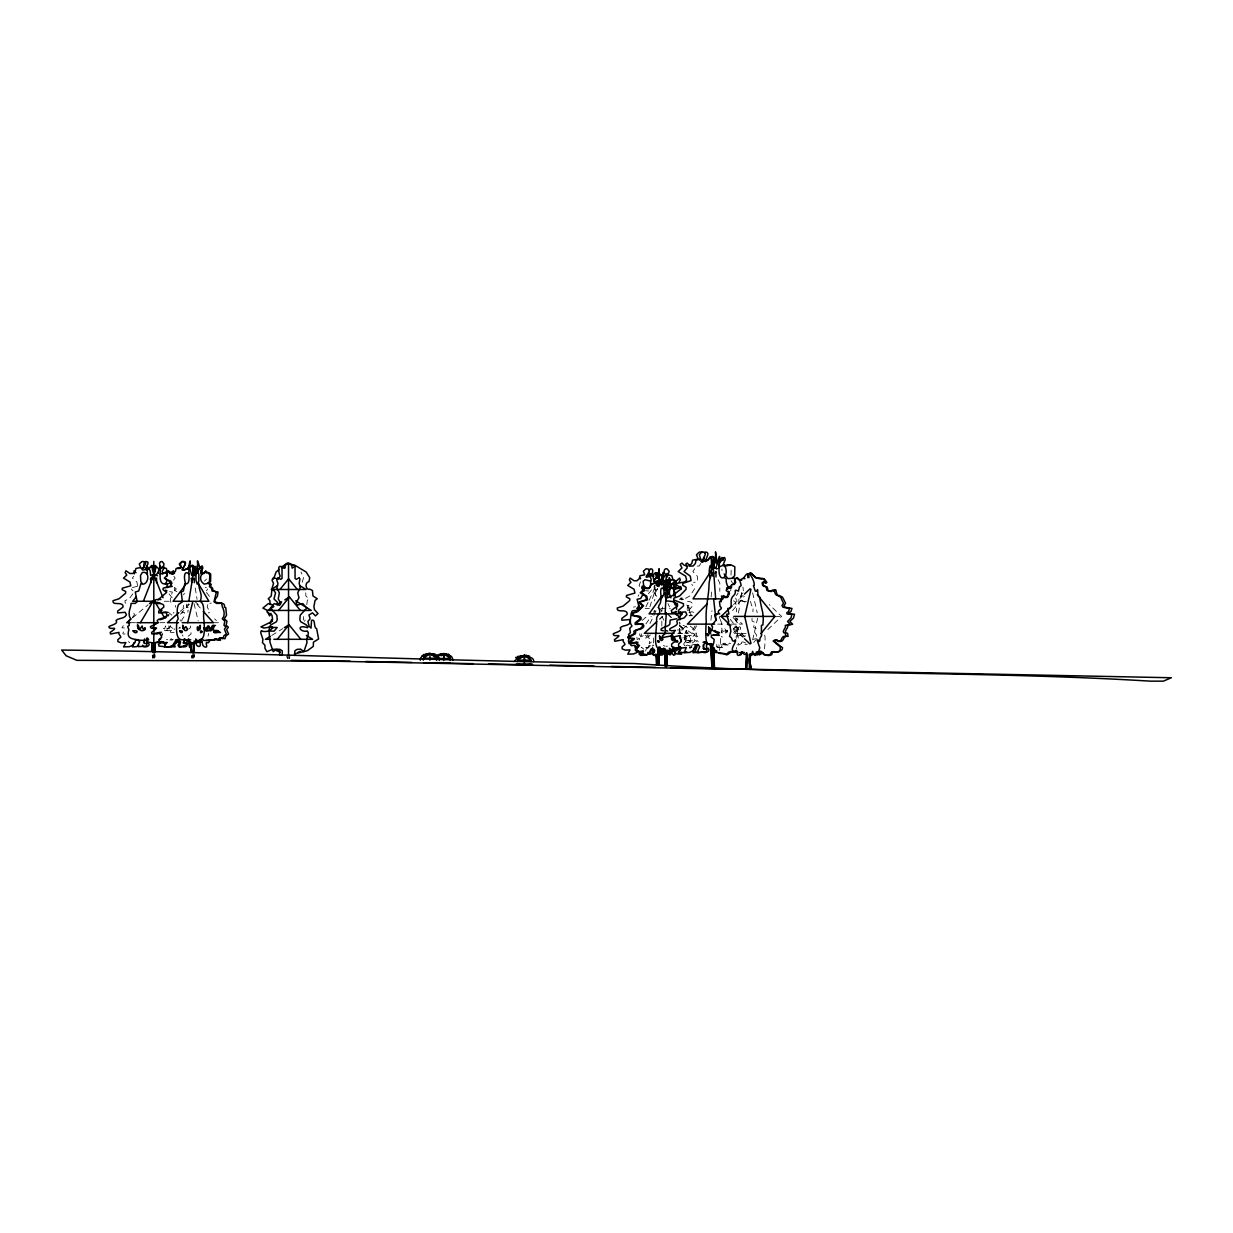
<?xml version="1.0" encoding="UTF-8"?>
<svg xmlns="http://www.w3.org/2000/svg" width="1233" height="1233" viewBox="0 0 1233 1233"><rect width="100%" height="100%" fill="white"/><g stroke="black" fill="none" stroke-linecap="round" stroke-linejoin="round"><path stroke-width="0.75" stroke-dasharray="5 3.75" d="M287.705 658.484L287.243 656.495M657.189 588.773L657.266 589.975L657.513 588.665M287.597 658.021L287.613 657.004M192.579 657.312L192.61 654.492M287.212 658.021L286.703 656.495M718.115 579.633L719.841 583.379L719.795 591.27M695.011 625.871L693.023 629.786L695.381 631.913L694.641 635.75L696.075 636.29C697.4 638.185 693.146 639.773 696.599 641.561M696.553 625.871L694.456 629.786L696.938 631.913L696.152 635.75L697.662 636.29C699.065 638.185 694.595 639.773 698.217 641.561M152.969 657.312L153.015 654.492M175.595 607.175L175.641 605.372M137.526 585.814L136.955 582.038L132.393 578.138L133.734 576.196M738.428 612.986L739.368 608.023L738.829 600.224C739.045 591.547 741.588 601.997 741.619 591.886L741.28 591.27M306.817 604.632L307.279 600.471L308.836 598.776L305.83 595.971L305.753 591.67M653.767 611.414L654.646 610.397M193.658 658.083L193.812 655.632M647.618 648.743L648.974 645.352L650.562 645.46M711.148 597.019L711.703 589.651M154.649 658.083L154.88 655.632M691.651 647.417L691.898 645.106L693.917 644.52M656.48 589.528L656.203 591.424L655.509 588.912M710.902 620.307L711.965 610.751M720.611 638.509C720.75 643.626 719.887 646.986 719.486 650.423M647.356 634.887L646.786 636.66L645.553 635.349M168.829 625.794L169.214 628.845C167.164 628.768 163.881 626.534 167.441 630.741L173.237 630.525L172.343 628.044C167.102 623.312 168.829 634.332 170.401 625.516M687.166 609.302L687.69 605.418L685.748 604.694M654.939 586.831L654.908 587.956M688.291 609.302L688.846 605.418L685.533 605.079M207.637 589.004L206.497 590.823M678.813 633.3L679.984 632.205L681.371 633.562M122.761 633.485L123.516 631.99M303.565 619.999L303.672 616.515M174.069 628.491L174.269 629.647M652.118 646.169L653.29 645.46M752.639 639.912L757.648 618.211M170.77 640.251L173.221 639.526M304.597 621.324L305.152 619.906M188.14 609.965L187.848 612.292M679.676 599.654L680.893 598.097M649.899 606.79L655.509 589.097M661.674 611.907L662.553 607.068M180.249 621.17L180.188 619.783M638.108 596.279L638.864 594.861M735.824 618.473L735.824 621L737.365 622.295L736.748 627.273L738.274 628.614L737.087 631.666L738.243 638.062M700.776 563.512L699.203 566.055L697.231 566.055M208.053 636.074L208.731 633.377M681.294 599.87L681.171 597.805M654.476 585.706L654.091 589.528L655.278 589.898L656.249 588.665M682.096 599.87L681.972 597.805M645.953 606.898L648.311 601.92M649.097 600.255L655.386 586.985M764.568 648.866C764.814 644.412 765.585 637.723 764.66 635.041M650.007 623.482L653.089 617.009M653.86 615.39L656.942 608.902M206.45 579.14L204.493 581.159M188.187 636.166L191.084 633.993L190.884 631.743L189.034 629.739M645.599 651.039L646.816 647.248L648.882 648.25M183.517 594.845L184.441 593.227M179.987 627.15L178.877 628.738M717.252 647.448C725.158 648.419 718.762 644.35 722.846 643.225L724.85 645.09L730.707 644.15M688.939 610.427L692.53 605.835L692.484 603.692C691.189 599.993 684.253 603.045 685.825 598.175L689.848 595.94L694.271 589.374L694.364 587.355L691.805 584.38M736.471 595.678L738.058 592.965M636.983 639.48L638.17 639.495M752.022 618.473L752.022 621L754.688 622.295L753.625 627.273L756.23 628.614L754.195 631.666L756.415 634.81L756.183 638.062M655.817 590.622L654.615 600.964M718.038 647.448C727.208 648.681 720.149 644.242 724.757 643.225L727.146 645.09L730.121 645.075M743.006 592.965C737.873 596.248 740.802 602.968 746.535 601.319M645.876 623.913L651.255 616.361M652.334 614.851L656.634 608.794M289.847 656.495L289.478 658.021M648.419 593.813L655.417 584.966M732.556 610.628L744.331 596.171M753.733 642.439L758.449 636.66M207.822 604.632L207.159 607.175C207.745 608.008 211.706 613.864 208.315 612.816M684.361 639.449L685.486 635.889L684.192 635.55L683.298 637.893M733.481 630.048L734.544 627.011L736.07 627.458L734.991 631.743L733.481 632.39M180.511 614.188L189.373 604.262M189.266 628.738L190.838 627.15L190.236 625.948M663.446 645.46L664.941 646.169M694.718 568.721L692.9 571.557L697.261 576.165L697.801 580.604L696.583 582.007L693.578 582.377M173.175 613.202L174.053 612.292M132.455 617.394L134.459 614.758L133.534 612.292M659.932 619.136L662.506 616.562M684.207 637.893L685.147 635.55L686.519 635.889L685.502 638.047L682.712 637.939M650.007 646.154L648.373 647.726L641.592 647.448M733.527 604.571L743.145 595.369M767.866 629.554L781.599 616.408L769.238 604.571M659.47 619.136L662.229 616.562M132.856 593.813L129.188 598.791L124.98 600.702L125.18 602.999L127.8 603.261M180.311 611.352L188.88 603.785M642.131 620.415L647.803 615.637M132.409 617.918L148.083 604.786M650.408 634.887L648.358 636.875L649.067 638.463C652.92 636.613 645.969 647.541 651.301 642.039L652.349 642.146L653.166 645.491M302.255 582.284L303.518 577.645L300.96 571.973M123.315 625.655L121.959 627.767L124.78 628.059M727.532 631.789C726.145 629.262 723.093 630.294 726.545 633.623L727.254 633.731M173.483 580.157L175.209 578.138L173.853 576.196M633.5 607.068L635.442 606.744M648.543 590.931L645.907 590.792M686.565 626.148C684.962 626.688 680.693 629.94 684.284 630.803L686.843 630.371L683.883 635.596L684.115 637.507L686.442 637.291L688.06 635.442C690.927 636.043 691.805 641.699 689.062 644.181L690.295 647.602M137.248 586.369L132.116 587.586M271.738 635.442L282.758 628.645M755.444 638.54L753.502 639.557M169.923 640.097L171.079 638.694L172.589 639.912M180.511 628.059L179.186 627.32M639.65 639.912L639.619 638.571L636.351 637.831M174.177 632.467C169.245 633.562 168.659 630.556 174.053 630.649M689.648 615.729L692.437 615.729M689.201 610.427L689.864 607.977L686.288 606.744M691.929 615.406L689 615.791M690.603 647.448L691.867 647.125M211.305 603.153L209.857 603.261M166.486 639.65L167.534 639.526M684.223 639.696C685.933 636.66 688.723 639.557 684.377 639.804M666.051 646.215L667.5 646.154M205.187 587.355L206.45 587.309M123.192 634.024L125.072 633.993M745.657 635.981C736.856 636.336 738.197 633.253 746.104 633.531M641.16 647.233L643.78 649.067M169.599 591.655L172.312 592.025L170.262 599.7L170.94 602.459M176.905 591.655L174.701 590.53L174.254 588.079M679.938 598.93L683.729 599.3M733.45 600.887L735.253 601.75L736.502 606.42L736.332 611.845M164.22 601.272L171.449 601.272M645.167 608.547L649.344 608.547M660.78 608.547L670.32 608.547M687.305 610.273L688.276 610.273M774.91 616.408L781.599 616.408M130.528 622.696L136.246 622.696M159.92 622.696L167.133 622.696M213.386 622.696L218.857 622.696L214.573 618.904M717.729 624.129L724.989 624.129M731.323 624.129L742.497 624.129L735.577 617.764M677.426 629.971L684.608 629.971L678.936 625.193M677.734 633.33L688.399 633.33L680.138 625.593M691.497 647.171L689.37 647.448L690.249 648.82M734.282 633.623L736.147 632.93L733.265 629.678M716.635 644.505L717.205 647.417M737.149 644.751C740.74 646.292 741.387 640.682 744.223 644.443L747.398 644.227M716.543 646.601C721.706 649.483 716.943 643.179 719.964 643.225L721.367 645.09L726.453 643.996L727.963 644.89L729.35 643.225L730.63 643.41M745.734 643.102C739.338 639.418 743.037 645.537 739.06 644.443L738.12 643.41M174.485 587.309L176.35 589.004L173.668 591.516L173.761 593.227M732.31 582.685L731.107 580.743M133.025 590.823L131.253 589.004M680.184 633.223L679.09 632.621L679.66 628.398L678.242 627.304M128.448 641.622L129.665 642.578M688.939 612.616L691.79 611.722L694.842 612.924M689.509 610.628L690.403 614.342L691.79 614.959M750.512 601.319L751.575 605.696L753.193 606.42L752.901 611.845M168.027 611.953L172.312 615.529M657.713 607.283L663.369 612.061M194.583 601.272L198.867 605.049M188.11 607.684L186.707 607.068L186.46 604.139M667.731 613.972L671.862 617.841M733.527 628.244L743.145 637.446M667.639 613.972L671.492 617.841M679.198 625.593L686.92 633.33M733.003 617.44L739.507 624.129M742.96 587.062L743.345 590.854M196.956 604.262L202.012 609.934M720.272 619.536C723.124 624.699 720.365 632.097 723.756 631.388L724.48 627.998L725.867 630.448C727.963 634.271 723.494 634.024 721.598 632.498C720.534 625.686 723.833 640.482 721.397 636.49M730.198 619.305L744.331 636.66M169.044 593.905L172.574 598.329M206.481 592.426L210.935 598.329M684.7 645.753L683.729 644.427C683.56 642.208 688.954 638.617 690.403 641.53C689.262 642.578 681.356 642.979 686.396 640.621C697.755 639.465 684.839 646.323 685.178 639.65L687.243 639.542L689.756 641.268L692.329 640.759L688.661 635.257L691.651 635.611L693.455 634.594L687.613 630.556L687.49 627.751C685.887 625.208 680.4 626.117 679.306 622.033M639.727 586.415L639.11 585.413L640.806 581.159M648.142 634.903C649.822 638.879 639.896 639.249 643.133 635.319M656.757 596.325L654.168 592.78L655.278 588.912M685.748 645.892L687.213 645.121L690.958 646.03L692.067 643.04L694.749 641.268L694.549 639.018L692.715 637.014L694.518 634.425L692.175 632.621L693.069 628.398L690.218 626.071M667.962 603.584L669.534 606.898M662.321 617.009L663.863 620.245M744.948 602.243C742.913 599.13 736.193 603.615 735.731 598.128M719.887 618.75L719.209 616.361M661.828 626.071L661.828 616.932M736.317 647.556L736.748 648.866M653.536 643.04L653.29 634.856M183.039 636.074L182.314 634.872M736.317 638.293C734.868 634.024 740.956 635.118 736.455 630.525L735.993 625.609L737.242 618.411M193.997 603.492L198.205 620.954M731.03 575.133L731.246 566.748M752.639 592.903L757.232 612.801M195.246 588.002L197.08 599.377M181.621 621.17C181.498 618.226 186.63 616.176 184.303 612.292L182.006 612.94L183.625 605.372M152.26 655.632L152.584 658.083M191.963 658.083L191.654 655.632L192.04 658.083M152.707 655.632L152.938 658.083M730.691 589.898L730.768 590.854M721.937 568.999L722.014 570.555M192.641 655.632L192.749 658.083M680.585 633.099L679.398 629.786L679.907 622.942M154.911 654.492L154.973 657.312M154.587 654.492L154.634 657.312M289.709 656.989L289.709 658.484M193.458 654.492L193.473 657.312M289.37 656.989L289.37 658.484M288.537 656.495L288.537 658.484M153.801 654.492L153.801 658.083M166.917 628.044C168.628 634.995 157.87 625.67 164.698 628.845L165.469 625.963L166.917 628.044M640.066 635.611C642.285 640.389 641.884 630.556 639.233 632.791L640.066 635.611M727.023 630.972C727.008 635.149 727.701 627.936 727.023 630.972M738.043 627.782C735.007 635.396 740.447 632.282 740.632 627.458L739.368 626.765L738.043 627.782M741.896 634.764C730.753 639.388 735.87 629.786 741.896 634.764M194.228 657.312L194.182 654.492L194.167 657.312"/><path stroke-width="1.5" d="M143.845 642.624L143.614 640.975M282.295 655.401L282.234 650.793L280.045 649.39L276.5 649.113L273.202 651.671L270.089 642.563L269.025 631.126L274.08 631.126L277.194 627.505L269.102 627.273L271.044 624.746L276.454 621.725L277.24 619.582L276.839 615.205L270.381 608.085L274.281 603.6L279.475 605.372L280.908 603.569L278.242 598.914L279.367 592.903L276.932 588.018L277.934 583.471L276.839 580.126L277.872 577.63L280.785 579.356L282.033 578.4L282.018 566.194L284.931 568.182L285.27 565.639L287.459 563.281L292.976 565.223M656.65 584.565L656.634 581.406M279.706 655.401L279.629 650.793L274.743 649.113M657.605 664.587L657.667 656.511M661.427 597.527C660.503 595.046 659.747 584.55 663.616 589.143C665.45 596.263 660.903 596.572 660.734 601.118C660.549 604.925 658.314 604.247 658.684 607.669C662.136 614.358 656.434 614.342 656.588 619.105C657.22 631.096 651.101 651.024 662.784 649.483L663.832 648.111L663.601 650.901L666.128 651.718L665.943 664.834M709.931 577.707C707.788 569.554 711.611 556.746 711.41 574.008C710.501 578.539 708.836 580.281 708.929 586.738C708.559 596.88 705.338 608.578 706.247 621.679C705.754 629.585 705.029 641.53 707.834 644.443C708.096 641.931 710.47 647.325 711.718 643.518C710.578 648.496 717.252 654.307 723.216 653.644L726.252 654.692L728.503 652.257L730.753 651.486L733.851 652.349L736.039 650.423M714.678 649.344L716.111 652.796L716.635 650.67M185.597 583.348C184.195 580.358 183.085 569.23 188.865 573.792C189.204 577.321 189.82 585.536 184.811 583.656L183.393 591.008L181.189 592.025L182.438 601.796L180.095 603.353C176.334 604.756 176.874 614.327 178.215 618.796L176.905 621.124C175.934 631.404 176.196 641.576 184.256 639.526L187.693 640.451L188.634 638.879C189.25 645.676 196.571 638.309 192.672 652.735M713.583 668.24L713.753 647.864L714.015 668.24M142.134 583.348L140.809 581.652L140.516 575.395L142.35 572.451C151.335 570.74 148.099 587.201 140.916 583.656L138.713 591.008L135.276 592.025L137.233 601.796L135.152 603.415L131.176 603.353L130.528 607.068C129.326 609.95 128.001 615.514 130.667 618.796L128.633 621.124L129.28 625.347L127.693 626.487L128.879 629.739C125.535 640.066 134.551 638.648 139.298 640.174L145.386 640.451L147.868 638.941L147.344 642.008L153.385 642.902L153.108 652.735M433.338 654.446C437.222 652.766 435.65 657.482 436.544 660.179M666.637 666.668L666.961 649.868M643.688 586.091L643.164 581.344L644.982 579.726L650.577 581.067L650.685 584.565M657.728 585.459L665.558 581.236L668.132 583.471L666.267 589.389L668.995 590.638M521.898 656.572C519.062 654.862 520.418 659.162 518.461 658.299M753.779 653.706L750.404 655.432L749.926 661.905L751.39 669.242L745.919 669.242L746.597 652.92M746.057 669.242L746.689 652.92M150.935 567.719L153.169 565.438L155.928 567.904C151.597 580.45 157.839 575.888 160.074 566.271C161.477 570.278 156.622 586.245 166.671 583.656L167.657 587.571M656.819 664.587L657.204 656.511M657.898 665.358L657.929 662.907M189.512 567.719L190.529 565.885L192.317 565.438L195.153 567.904M307.433 631.019C299.65 632.868 295.843 623.867 307.495 627.72L308.065 626.903L306.046 624.746L300.636 621.725L299.835 619.582L300.236 615.205L306.709 608.085L302.809 603.6L297.061 605.187M657.204 580.635L657.359 583.055L657.867 581.175M155.219 642.794L155.281 651.178M659.27 652.719L659.331 650.068M711.919 657.744L711.811 645.568M195.908 574.131L197.727 572.389L198.806 574.069L198.76 581.652L197.218 584.149L195.97 580.204L196.093 566.147L194.074 575.78L192.965 573.9L193.766 567.904L192.841 565.438L191.901 566.826M656.542 655.524L657.004 665.358M662.229 649.652C664.988 651.795 662.183 657.898 659.932 653.798M670.968 597.805C665.512 587.971 676.069 582.654 673.65 595.971M191.254 651.178L191.315 642.794M659.316 574.347L659.038 568.706L659.1 574.67M191.115 651.178L191.192 642.794M665.142 613.849L666.298 589.698L669.303 594.214M151.705 651.178L151.782 642.794M655.879 654.06L656.542 665.358M423.351 660.179C424.445 654.399 425.138 655.571 428.529 653.413C436.729 655.108 426.063 652.565 431.38 654.091M670.228 653.382L669.349 650.901M724.156 574.008L727.994 578.647L734.498 578.077L735.577 582.099M719.456 566.841L724.28 564.853C731.323 577.46 716.943 586.06 719.271 565.916C721.228 541.518 716.543 572.42 714.832 567.935C710.439 565.962 718.33 559.196 712.736 556.576L710.516 557.1L707.495 560.537L702.255 561.678C701.824 558.842 709.607 551.845 701.854 551.999L699.311 554.85L700.683 559.027L696.059 560.167L695.335 563.512L693.085 566.055L690.233 566.055L687.166 563.065L685.902 563.835L687.213 567.935L684.038 571.557L690.295 576.165L691.066 580.604L682.943 583.379L682.697 585.12L686.134 587.355L686.01 589.374L679.66 595.94L673.896 598.175L673.68 599.932L683.436 603.692L683.514 605.835L678.366 610.427L678.35 612.616L685.61 611.861L686.858 614.774L684.13 617.887L677.41 620.076L676.825 621.524C679.599 625.301 672.201 626.934 669.966 628.722L669.766 630.125L671.692 630.803L675.36 630.371L671.122 635.596L671.446 637.507L679.645 635.565C679.136 638.555 680.924 638.694 681.433 641.206L678.551 644.181L678.643 646.477L681.818 647.988L686.319 647.572L684.084 652.704L689.956 652.411A10.265 8.415 -90 0 1 692.329 651.194L695.273 647.417L695.474 645.106L697.909 644.505L699.712 646.678L697.955 650.67L698.325 652.427L704.767 651.764M714.292 668.24L713.907 647.972L714.493 668.24L711.518 668.24M194.151 640.867L194.074 651.178M663.215 583.24L663.339 581.067L667.716 579.726L669.134 581.344L669.118 583.764M658.838 586.584L659.146 583.995C662.121 580.265 663.323 571.65 661.705 585.166M711.456 566.841L711.333 557.408L712.689 568.783L713.522 556.576L715.402 562.048L715.772 561.077L715.818 559.489L712.474 556.576M160.213 574.131L165.253 572.451L166.871 574.069L166.856 576.489M657.22 585.999L657.374 586.261M629.986 637.014L628.553 634.425L630.417 632.621L629.693 628.398L631.959 626.071L630.063 622.526L631.204 613.31L636.32 611.583L641.992 606.513L642.085 604.956L639.033 603.245L639.249 601.904L646.477 599.762L645.799 596.325L640.235 592.78L643.04 589.99L641.638 587.771L642.331 586.107L644.628 587.894M676.516 609.302L676.778 605.418L674.975 604.694L673.834 601.118M664.88 633.33L666.359 612.678M731.786 586.985L729.89 588.403L728.102 587.617L727.609 589.143M669.303 650.408C665.758 654.06 673.048 658.114 670.444 650.716M676.948 649.544L676.855 650.562C672.817 650.592 677.21 655.709 673.418 655.139A7.907 2.558 -90 0 0 672.694 654.199L671.8 651.286M222.464 637.908L224.961 638.771L226.024 635.766L228.598 633.993L226.641 629.739L228.367 627.15L226.117 625.347L226.98 621.124L224.252 618.796L226.548 615.252L225.762 607.684L224.437 607.068C226.363 599.176 208.423 606.913 217.424 596.279L218.041 592.025L212.107 591.008L211.321 588.079L209.471 586.646L210.042 584.242L207.807 583.348L204.339 584.149C195.785 578.847 203.476 567.627 210.72 574.069L210.581 581.652L208.115 583.348M675.268 596.541L674.127 588.819L681.217 588.079M639.449 608.655L637.107 599.3L640.667 598.514L643.272 593.921M658.699 665.358L659.223 654.06M197.758 641.468C192.333 645.491 203.383 650.145 199.53 641.792M270.073 623.574L271.537 619.675L272.493 621.324M663.616 589.143L663.431 581.868L665.219 590.576L666.298 589.389L665.666 583.471L666.56 581.236L669.673 585.166L669.165 577.645L670.567 579.895L670.151 583.132L671.708 585.166M183.856 645.768L183.825 646.909L185.69 646.662A8.693 2.666 90 0 1 186.445 645.63M184.38 643.611L184.534 642.563L183.1 642.902M679.029 582.346L680.308 579.911L679.676 578.077L676.563 580.758L674.235 580.743M746.859 669.242L747.475 658.33L746.412 653.814C742.066 656.942 743.175 646.971 740.524 654.692L738.459 655.509C735.931 655.124 738.459 651.286 735.485 651.579C727.809 650.824 736.425 643.333 735.5 639.804C731.431 644.027 733.019 637.476 729.582 636.382L730.845 631.142L729.905 625.424L727.439 624.222L728.765 621.555L726.576 614.204L728.934 614.034L727.763 608.439L729.412 608.393C733.019 606.05 729.566 601.211 732.232 597.126L733.727 595.447C737.519 592.287 732.356 588.434 738.49 591.146L739.415 587L741.141 585.583C740.971 581.652 737.457 580.697 743.699 577.938C745.811 574.902 748.616 570.293 749.017 577.645M188.988 574.131C188.217 556.746 190.098 572.081 192.024 575.595C193.858 574.162 191.254 561.154 194.968 567.719M656.079 583.995C659.378 583.194 660.888 576.674 656.079 577.691L653.814 579.895L655.031 583.132L651.702 583.995L649.19 588.542L646.786 588.542L644.196 586.23L643.117 586.831L644.227 589.99L641.561 592.78L646.832 596.325L647.479 599.762L640.621 601.904L640.42 603.245L643.564 605.742L637.846 611.583L632.976 613.31L633.207 615.406L635.072 615.668M188.849 601.272L193.119 574.748M667.639 631.065L665.666 630.464M699.543 560.167L700.359 558.888M161.014 641.468L160.413 643.395L158.394 644.058L159.011 646.107L164.76 646.662M450.276 660.426C450.862 654.8 442.123 652.226 448.288 655.478M428.514 654.091C429.639 654.199 425.986 653.814 424.923 654.6C421.254 653.706 425.138 658.098 422.087 655.463C422.441 656.773 419.636 657.944 420.391 660.256M520.264 656.526C521.651 656.264 523.979 655.077 522.114 656.588M434.663 654.6L433.369 654.353M193.966 579.649L194.305 578.107L194.321 582.7M658.484 578.77C660.857 575.518 656.757 570.108 653.798 574.1L651.748 576.073M662.121 648.897L661.412 653.043M679.984 646.631C677.395 649.236 676.455 648.311 671.06 649.483L669.442 648.281L669.596 651.317M197.095 573.36C199.361 568.351 194.845 550.997 200.054 568.413M681.001 648.928L676.008 649.483M669.92 589.143L671.06 585.043L674.22 581.868L673.48 588.434M750.974 589.297L744.701 616.408L750.974 643.518M700.93 561.678L701.284 560.167L704.089 559.628L704.151 557.162M197.357 573.36L198.667 569.631L202.351 566.147L202.859 568.105L201.102 571.295L201.734 574.131M187.693 622.696L192.733 601.75M670.135 588.434L671.322 585.043L674.651 581.868L675.114 583.641L673.511 586.554L674.097 589.143M675.854 611.383C673.834 616.978 681.217 614.173 680.03 619.675M730.815 588.773L730.553 587.062L729.412 587C726.884 587.54 725.867 581.082 726.175 578.77L724.48 577.707M147.39 574.131L146.927 566.147L150.179 570.787L150.642 575.395L153.817 574.424L157.454 575.719M158.256 573.36L158.595 572.066M650.438 576.397L646.369 577.044L646.755 575.749L649.313 575.302L649.375 573.206M669.812 588.434C671.137 574.254 668.517 586.476 667.438 590.638C664.911 589.482 668.949 578.77 664.71 582.485M729.027 594.923L729.474 593.212M694.487 647.572L692.931 652.704L697.03 652.411A10.265 5.872 -90 0 1 697.786 651.733M147.559 638.077C146.65 639.326 145.694 644.304 148.453 643.164C151.767 646.277 142.334 648.789 142.55 645.183M723.016 560.614L723.047 557.917L721.921 557.547L718.993 561.508M650.608 581.406C652.904 578.94 647.541 574.732 650.762 573.545C654.369 575.688 652.75 581.267 655.278 583.055M435.727 656.465C436.189 654.353 433.446 658.098 434.91 655.262M747.799 577.645C747.445 565.423 757.139 586.091 753.409 585.583L755.29 591.146L756.815 591.193L757.571 589.574L757.987 595.185L759.744 597.126C761.038 609.456 764.167 612.2 762.98 623.374L762.965 624.854L761.408 625.424L761.439 633.315C762.826 636.351 759.019 637.322 759.929 640.497L758.942 641.576L757.987 639.788L757.17 640.405L759.759 647.71L758.572 651.779L756.384 651.995L755.32 655.509L753.856 654.692L752.623 651.348L751.575 654.615L750.543 653.706L749.202 654.538L749.34 669.242M268.008 612.462L269.503 615.884L270.998 613.294M674.405 588.912L674.497 586.107L672.463 588.542M528.741 664.741L529.882 663.986M721.105 601.827L721.567 600.224M167.626 572.636L168.335 570.802L171.865 573.484L174.485 573.468M667.392 594.152L667.854 592.749L667.546 596.864M674.621 637.893L674.405 639.573L675.252 639.203M743.9 578.755L744.408 577.738L744.824 578.709M134.058 642.563L132.424 646.909L136.709 646.662A8.693 6.15 -90 0 1 138.435 645.63L138.728 645.121M189.497 567.966C191.207 552.554 189.42 566.81 187.632 568.475M639.465 652.257L639.141 654.184L641.283 654.045M159.889 619.783L163.265 618.796M194.506 570.725L192.965 573.9L195.261 575.595M735.608 582.546L734.498 584.195M741.68 652.257L740.925 654.692L740.201 654.214M707.172 643.256C706.278 644.366 705.831 649.668 708.251 648.281C711.287 651.548 704.105 654.06 702.64 651.764M658.931 578.77L659.855 575.179L658.838 573.854L656.865 572.713L655.309 574.1M658.391 652.504L659.917 649.036L660.133 652.889M186.568 645.121C187.878 627.767 190.098 660.164 189.974 641.468M675.145 641.838C677.225 638.047 679.491 643.333 676.239 641.992M703.396 648.82L703.272 644.967M715.202 573.345L715.957 571.526L715.988 576.936M143.382 601.272L153.801 574.748L163.064 597.743M672.524 636.922C669.427 638.232 673.896 643.734 673.727 638.201L673.079 636.999M436.189 662.707L423.536 662.845M668.116 584.627L666.174 588.927L668.101 589.99M640.281 578.863L640.605 578.077M432.706 654.322L431.673 654.923M525.952 656.588C524.395 654.415 522.854 655.771 525.736 655.709C525.751 657.883 527.786 654.492 527.878 656.418C531.13 660.796 530.514 653.213 526.476 656.912M660.41 649.313L658.098 650.176L658.468 664.587M747.753 574.994C751.698 568.983 754.334 579.787 759.035 577.953L764.26 578.77L766.849 582.346C765.847 584.812 764.999 579.849 762.934 582.916L763.566 585.583L767.203 587L768.051 590.484L771.935 591.501M735.176 579.618L735.238 582.361M269.919 626.749L268.609 631.327M673.511 636.737L672.524 638.509L674.805 639.434L675.037 641.206L671.569 644.181L671.692 646.477L675.499 647.988L680.909 647.572L678.227 652.704L685.271 652.411A10.265 10.095 -90 0 1 686.581 651.733M184.981 638.894L184.21 642.285L187.031 643.564L186.553 646.107C184.056 645.46 178.6 649.128 177.984 645.183L179.725 641.792L178.924 640.359L176.227 639.973L172.45 645.63A8.693 8.277 -90 0 0 170.123 646.662L166.208 646.909M162.34 633.916L162.001 635.149M641.961 652.457L643.133 650.901M526.229 656.757L527.03 655.586L528.464 656.526M657.559 649.652L658.684 647.325L660.071 647.433M184.411 638.894L183.594 642.285L184.21 643.395L186.615 643.564L186.091 646.107L179.309 646.662L180.588 641.792L178.924 639.958L176.689 640.466L176.489 642.424L173.791 645.63A8.693 7.737 -90 0 0 171.603 646.662L164.343 646.909L166.547 642.563L162.124 642.902L158.995 641.622L158.903 639.68L161.739 637.168C161.246 634.933 159.489 635.072 159.982 632.375L151.921 634.024L151.597 632.406C162.093 624.792 150.102 631.003 150.472 626.595C152.46 625.054 159.858 623.898 157.208 620.476C159.334 617.795 165.345 619.089 167.087 614.758L165.854 612.292L158.718 612.94L158.733 611.075L163.789 607.175L163.712 605.372C161.77 601.642 153.37 605.727 154.325 600.702L156.129 599.577L160.876 599.469M716.604 614.897L717.329 613.726L719.702 613.88M144.662 638.894L143.783 642.285L144.446 643.395L146.974 643.564L146.419 646.107L138.281 646.662L137.896 645.183L139.73 641.792L137.865 639.958L135.337 640.466L135.121 642.424L132.085 645.63A8.693 8.693 0 0 0 129.635 646.662L123.562 646.909L125.889 642.563L121.219 642.902L117.952 641.622L117.844 639.68L120.819 637.168C120.295 634.903 118.46 635.118 118.985 632.375L110.508 634.024L110.169 632.406C121.127 624.746 108.627 631.049 108.982 626.595C111.001 625.054 118.83 623.975 116.056 620.476C118.353 617.764 124.518 619.136 126.444 614.758L125.15 612.292L117.644 612.94L117.659 611.075L122.976 607.175L122.899 605.372C120.849 601.581 112.157 605.819 113.035 600.702L118.985 598.791L125.566 593.227L125.689 591.516L122.129 589.636L122.391 588.156L130.775 585.814L129.989 582.038L123.531 578.138L126.799 575.071L125.165 572.636L125.966 570.802L129.927 573.484L132.871 573.468L135.183 571.326L135.938 568.475L140.716 567.519L139.298 563.99L141.934 561.554C153.555 561.231 132.825 573.854 147.76 568.798M140.423 622.696L152.83 601.627M649.159 570.632L650.438 568.829C654.06 568.059 653.028 574.408 650.485 575.241M662.83 578.046L667.377 573.422L667.916 575.364L666.067 578.57L666.467 580.635M173.252 573.884L173.468 570.802L169.553 573.607M629.123 638.062L628.368 641.268L629.184 642.177M652.596 647.695L651.933 650.562L653.983 651.64M529.681 657.713L531.053 661.597M143.937 563.358L145.417 561.554C152.923 561.215 141.271 570.756 147.698 569.754M662.044 649.313L658.314 650.176L658.915 664.587M167.827 616.099L168.767 614.758M277.071 604.524L277.533 602.413L273.973 598.914L275.56 592.903L272.123 588.018L273.541 583.471L271.984 580.126L273.449 577.63L278.35 579.171L280.215 576.011C278.519 573.592 277.009 561.894 282.65 568.151L284.438 567.504L283.929 565.639L287.012 563.281L294.826 565.223L306.108 571.973L309.714 577.645L308.99 581.652C304.181 582.392 305.876 590.838 309.899 589.189L312.427 590.515L312.982 595.971L317.251 598.776L315.047 600.471L313.906 606.636L314.461 609.641L318.006 613.525L315.463 615.884L312.519 612.847L308.944 615.02L310.13 618.719L307.896 621.555L309.206 626.379L311.024 628.09L311.564 620.369C315.956 618.334 313.136 627.643 316.65 628.738L318.607 638.971L313.429 642.131L313.321 646.354L307.387 650.7L294.302 653.922M661.998 595.724L649.097 613.849L682.327 613.849M155.327 580.234L156.545 578.107L156.56 582.7M650.223 651.286L647.942 653.752M185.32 585.059L173.067 601.272L208.901 601.272L197.758 582.546M747.907 574.624L750.512 573.083M639.095 605.603L636.767 608.547L640.127 608.547M136.2 596.849L132.686 601.272L154.896 601.272M150.272 579.171L153.801 574.748M704.567 552.939L705.338 551.999C711.318 552.322 704.814 558.919 705.6 561.678M279.937 589.497L288.645 578.77L297.353 589.497M278.535 610.443L289.447 596.988L300.359 610.443M277.24 639.311L289.046 624.761L300.852 639.311M760.792 633.762L774.91 616.408L757.262 594.722M680.801 586.415L677.426 588.434M207.483 630.633L210.273 630.741M181.544 562.356L180.218 563.99L181.467 567.519L176.119 568.475L175.41 571.326L173.206 573.468L170.401 573.484L167.38 570.941L166.131 571.588L167.426 575.071L164.313 578.138L170.462 582.038L171.202 585.814L163.234 588.156L162.987 589.636L166.64 592.379L158.055 599.793M282.727 566.826L284.931 564.668L289.632 563.281L291.805 565.639L292.144 568.182L295.057 566.194L295.041 578.4L296.305 579.356L299.218 577.63L299.912 579.017L299.141 583.471L300.297 587.216L297.723 592.903L298.987 597.743L296.321 602.413L296.644 604.524M735.885 578.755C737.935 575.564 738.937 581.652 741.649 579.972M449.413 656.958L449.49 655.555M160.953 611.075L161.985 610.212M159.643 569.631L163.511 566.147L164.035 568.105L162.186 571.295L162.864 574.131M437.669 657.96C438.686 655.232 439.688 653.798 445.252 653.629C446.238 655.524 440.089 652.735 439.071 655.478M706.941 604.062L687.398 624.129L714.616 624.129M639.28 609.071C637.107 612.493 630.263 607.823 631.805 614.342C630.048 617.086 639.603 614.373 641.037 617.563L641.114 619.213L636.767 622.757L636.752 624.453L642.886 623.852L643.934 626.102C642.223 630.602 636.089 628.953 633.808 631.311C636.213 634.425 629.508 635.473 627.705 636.875C627.366 640.883 638.232 635.242 628.738 642.162L629.03 643.641L636.32 642.146C635.874 644.582 637.461 644.474 637.908 646.493L635.334 648.789L635.427 650.562L638.247 651.718L642.254 651.409L640.266 655.355L645.491 655.139A7.907 7.49 -90 0 1 647.602 654.199M762.842 652.935L759.328 654.908L757.632 652.257M165.469 583.348L166.779 581.652L166.409 578.816M730.784 625.609L721.166 616.408L732.155 605.896M744.516 594.059L750.018 588.804M149.347 568.105L151.613 565.5L154.572 566.579L155.296 569.184L153.771 574.424L152.291 569.184L153.015 566.579L155.343 565.5L158.995 569.122M435.973 655.494C437.746 655.293 440.428 653.228 442.092 654.939M656.711 621.709L644.32 633.33L674.05 633.33M727.208 597.512L728.364 596.433M178.877 612.616L167.457 622.696L178.492 622.696M638.17 651.039L636.197 652.904A8.693 8.631 -90 0 0 633.762 653.937L627.736 654.184L630.032 649.837L625.424 650.176L622.156 648.897L622.064 646.955L625.008 644.427C624.499 642.177 622.68 642.393 623.189 639.65L614.789 641.299L614.45 639.68C625.331 632.02 612.893 638.309 613.263 633.854C615.282 632.329 623.035 631.234 620.291 627.751C622.557 625.039 628.707 626.41 630.587 622.033L629.308 619.567L621.864 620.214L621.879 618.35L627.15 614.45L627.073 612.647C625.039 608.871 616.392 613.078 617.286 607.977L623.204 606.066L629.724 600.502L629.847 598.791L626.318 596.911L626.58 595.431L634.903 593.088L634.116 589.312L627.689 585.413L630.942 582.346L629.323 579.911L630.125 578.077L634.055 580.758L636.968 580.743L639.28 578.601L640.019 575.749L644.767 574.794L643.364 571.264L645.969 568.829C653.505 568.521 646.277 574.578 646.369 577.044M665.789 633.207L662.66 635.596L663.061 637.507L672.894 635.565M732.294 584.565L734.067 584.442M130.975 619.105L126.706 622.696L130.143 622.696M149.501 603.584L152.353 601.195M532.163 663.986L516.211 664.078M657.513 585.459C654.97 583.502 663.816 577.553 656.603 577.691L654.446 579.895L655.602 583.132L650.916 583.995L649.591 587.648L645.738 588.542M208.901 626.025L207.699 626.934L207.791 628.845L206.343 629.385L205.726 628.044M207.807 583.348L209.456 581.652L209.841 575.395L208.547 572.975L206.127 572.667M197.634 641.73L193.627 642.902L193.982 652.735L193.673 642.902L201.241 642.008L200.162 639.357M432.151 654.06L433.677 654.045M158.548 641.73L154.202 642.902L154.479 652.735M678.273 617.887L681.556 614.774L681.51 612.924L680.061 611.861M663.369 649.282L661.104 649.067M732.51 577.707L734.668 575.703L734.837 566.748L730.784 564.776L724.172 566.425M528.911 664.741L530.128 664.078M165.469 583.656L167.149 584.149L171.819 582.284M441.044 655.756L443.788 653.922L450.646 658.499L438.655 658.499M524.472 655.571L517.629 660.148L531.331 660.148L524.472 655.571L524.364 663.986M300.328 651.301L298.016 652.288M428.498 654.6L426.341 653.798L425.339 655.232M689.031 566.055L691.728 563.512L692.592 560.167L698.14 559.027L696.506 554.85L698.248 552.939L699.558 551.999L702.779 552.369M526.106 656.572L526.491 655.309L523.516 655.463M160.259 642.008L154.372 642.902L154.772 652.735M697.493 644.443L694.503 647.849M638.124 645.969C637.476 647.556 633.022 648.08 635.519 645.892C634.024 643.996 629.893 647.972 630.495 643.04M277.564 585.598L271.229 589.497L306.061 589.497L299.727 585.598M273.865 606.605L267.623 610.443L311.271 610.443L295.689 600.825M276.978 604.679L281.663 601.796M284.777 599.87L289.447 596.988M270.166 636.413L265.449 639.311L270.505 639.311M284.33 627.674L289.046 624.761M666.205 577.352L667.038 575.241M164.945 618.134L166.255 617.394M179.386 568.413L180.881 567.072L179.324 563.99L181.821 561.554C190.221 560.707 181.328 567.843 183.547 570.078L188.88 568.105L191.624 565.438M307.14 631.481C309.776 631.481 307.31 637.291 306.647 639.403L307.002 642.563L303.873 651.671L300.575 649.113L297.045 649.39L294.841 650.793L294.779 655.401M273.294 627.751L272.323 627.705M736.733 650.423L734.668 652.349L731.739 651.486L727.501 654.692L725.42 654.214M172.281 586.369L165.808 587.586M189.158 568.105C172.373 574.763 191.824 562.757 182.561 561.554M533.827 661.597C533.704 658.021 530.745 657.42 530.36 657.852M676.254 611.722L671.923 612.893L671.353 610.427L677.534 605.835L677.441 603.692L672.278 601.442L666.313 600.903L665.99 598.175C672 597.019 675.715 592.95 680.539 589.374L680.678 587.355L676.563 585.12L676.855 583.379L684.515 582.007L686.611 580.281L685.671 576.165L678.165 571.557L681.972 567.935L680.2 564.452L681.926 563.065L684.115 565.207L687.459 566.209M703.072 642.285L704.182 641.792L706.524 644.088L710.378 644.289L711.98 668.24M162.926 642.008L159.242 641.792M653.213 576.397L654.029 576.073M210.966 630.787L211.644 629.801L209.256 627.104M703.38 648.712L705.785 649.344M676.593 618.75L670.213 620.076L669.889 622.341C671.507 625.948 663.554 626.903 661.273 628.722L661.027 630.125L663.354 630.803M450.23 662.737L436.359 662.645M673.912 588.819L678.566 587.555L681.417 589.081M203.923 573.175L201.765 573.792M713.522 635.103L719.409 635.319M773.723 591.193C777.638 585.829 774.879 596.618 779.287 595.447L782.477 597.126L783.772 599.592L785.575 603.291L783.988 605.495L785.113 607.253L791.987 608.439L790.892 611.599L789.028 612.816L789.49 614.034L794.499 614.204L793.513 617.98L789.86 621.555L792.665 624.222L787.44 625.424C789.428 627.566 781.938 632.375 787.563 633.315L788.103 636.382C782.708 635.149 784.573 641.622 780.104 641.576L778.871 640.744M220.553 632.467L214.295 632.375L217.994 630.525M724.326 565.7L727.871 564.776L730.121 565.454M724.619 653.644L719.178 652.935M216.376 638.694L214.804 640.097L206.851 640.436L203.707 640.451L201.858 638.879M221.37 637.846C218.133 637.862 223.188 641.453 218.411 639.912L217.486 639.033M701.777 562.048L708.174 559.705L709.961 557.1L712.304 556.576L715.402 559.489L713.306 567.165L716.974 568.783M643.395 590.931L644.751 590.622L643.272 588.912M279.228 569.415L276.13 571.973L273.587 578.909M203.954 627.628L205.819 629.431L207.807 625.963L210.596 630.14L205.264 630.741L203.707 628.306M744.547 652.473L739.815 652.596M165.145 573.175L167.472 572.667M671.322 579.942L673.819 579.726L676.1 581.344L675.977 588.912M665.111 650.67L663.693 650.438L662.861 651.887L663.554 653.382L665.604 653.49M190.699 639.773L187.524 639.603M191.685 582.623L191.346 578.107L192.132 580.234M726.73 597.604L723.401 595.539L723.293 597.835M175.456 640.281L177.475 639.341M156.591 628.059L152.769 627.32M716.882 568.706L713.229 566.548L715.803 560.984L715.525 551.845L717.19 563.512M669.55 654.076L666.883 653.737M761.501 578.955L763.289 578.693L765.801 582.346C764.861 584.827 764.106 579.864 762.102 582.916L762.703 585.583L766.14 587L766.941 590.484L770.61 591.501C776.266 586.399 772.999 594.907 777.545 595.447L780.551 597.126L781.768 599.592L783.479 603.291L781.984 605.495L783.047 607.253L789.521 608.439L788.504 611.599L786.731 612.816L787.163 614.034L791.91 614.204L790.97 617.98L787.517 621.555L790.168 624.222L785.236 625.424C787.132 627.597 780.011 632.298 785.344 633.315L785.868 636.382C780.628 635.257 782.631 641.545 778.3 641.576L775.588 639.788L773.122 640.929L780.165 646.94L780.227 649.483C778.902 654.692 770.548 648.959 770.856 653.737L768.067 655.509L763.936 654.692L760.468 651.348L758.896 651.825C760.391 653.798 756.754 655.586 755.367 654.014M664.926 581.236L661.35 584.288L656.434 585.166M661.381 582.993L656.572 582.022M645.198 654.184L642.871 654.076M213.725 629.631C209.363 631.604 211.722 623.621 214.033 625.516C212.754 633.454 211.49 624.468 215.467 625.516M205.973 640.436L213.417 640.097L214.866 638.694L216.777 639.912C220.383 640.836 217.116 635.627 222.911 638.771L223.897 635.766L226.302 633.993L224.421 629.077L226.086 627.15L223.99 625.347L224.807 621.124L222.248 618.796C225.547 615.791 223.944 609.641 222.418 607.068L221.601 603.353L216.592 603.415L213.972 601.796L216.422 592.025L213.001 590.53L212.585 588.079L210.596 586.646L211.213 584.242L208.809 583.348M678.088 649.483L680.169 649.298M280.138 652.211L274.836 649.883M160.737 638.879L159.519 639.819M673.002 651.07L666.76 651.718L667.3 664.834M668.964 651.317L666.791 651.718L666.591 652.812L667.253 664.834M652.534 649.421L650.546 649.282M754.103 653.706L750.527 655.432L749.834 661.905L751.221 669.242M161.446 632.19L156.945 633.993L154.048 633.485M274.142 589.667L271.846 589.99L271.26 595.971L268.239 598.776L269.796 600.471L270.258 604.632M674.312 648.049L672.709 648.281L674.852 652.904A8.693 6.859 -90 0 1 676.778 653.937L681.572 654.184L681.14 652.257M655.586 655.247L656.619 655.139A7.907 3.483 -90 0 1 657.605 654.199M141.163 568.475L144.554 567.519L143.614 564.745M177.213 568.475L179.571 568.413M167.395 642.501L164.128 642.902L161.199 641.622M647.849 653.49L650.993 652.673L650.253 650.438M261.828 631.019C264.648 632.298 271.753 631.358 272.401 627.15M160.382 603.261L156.637 602.182M272.015 626.78L263.97 628.059L260.934 626.903L271.445 621.725L272.555 619.582L272 615.205L267.284 612.277L266.837 610.104L262.86 608.085L268.362 603.6L273.387 604.971M777.206 639.788L774.786 640.405L775.079 642.054L782.539 647.71L782.138 649.483L778.994 651.779L772.428 651.995L771.812 654.677L769.238 655.509L764.876 654.692L761.193 651.348L759.528 651.825C761.085 653.891 757.201 655.555 755.783 654.014M723.047 598.868L693.008 598.868L713.337 567.55L715.664 598.868M721.166 616.408L728.41 616.408M733.851 616.408L774.91 616.408M137.002 622.696L158.471 622.696M182.176 622.696L213.386 622.696L203.275 611.352M273.88 639.311L312.658 639.311L306.354 635.442M273.31 649.113L266.852 651.671L265.003 648.388L264.864 645.183L262.444 642.563L262.937 639.403L260.795 632.976L260.934 631.126L262.228 631.481M350.203 661.181L76.847 660.333L66.15 655.786L61.65 650.038C252.673 652.519 443.495 661.304 634.517 663.508C806.212 675.638 978.57 670.613 1150.374 681.155L1163.366 681.155L1171.35 677.749L670.86 667.654M365.569 661.489L411.652 662.414M427.003 662.737L473.087 663.662M488.453 663.971L532.61 664.864M549.887 665.204L594.059 666.097M611.337 666.452L655.494 667.346M291.466 660.333L729.335 669.257M200.378 639.958L201.518 640.466L203.013 645.63A8.693 3.961 -90 0 1 204.123 646.662C210.103 649.298 203.214 640.636 207.945 642.902L209.44 641.622L209.487 639.68M167.611 612.292L160.891 612.631M715.911 631.296L714.893 630.525M175.533 642.809L179.155 641.622L179.217 639.68M206.805 630.834L204.755 629.786L204.431 628.306M170.878 646.662L175.178 646.909L173.884 643.611M634.641 615.652L639.696 617.563L639.757 619.213L635.18 622.757L635.165 624.453L641.622 623.852L642.747 626.102L640.312 628.506L635.997 630.094L635.319 633.87L629.662 636.875C629.323 640.836 639.727 635.303 630.649 642.162L630.926 643.641L637.846 642.146L637.584 644.412L639.495 645.491L636.906 648.789L636.999 650.562L639.68 651.718L643.487 651.409L641.592 655.355L646.554 655.139A7.907 7.105 -90 0 1 648.543 654.199L651.795 649.067L654.106 649.406L654.785 650.716L653.305 653.798C653.613 657.266 658.191 653.983 660.271 654.631L660.98 652.766L658.653 652.165L657.944 650.408L659.069 647.325L660.379 647.433M148.7 639.742L146.557 638.185M760.761 578.955L755.783 577.876L750.897 573.068M709.9 644.242L711.102 644.458M170.293 583.348L172.004 583.656M663.154 649.067L664.31 649.421M211.814 628.059L213.633 627.767L212.754 625.655M198.297 641.792L201.811 642.008L200.655 639.357M740.293 652.596L741.819 653.166M717.159 631.758L719.594 632.699M694.826 644.505L696.984 646.678L694.934 651.764L697.739 652.796L706.201 651.764L707.048 649.344L704.29 648.558L703.457 646.277L704.798 642.285L705.708 641.792L707.665 644.088L710.871 644.289L712.212 668.24M168.335 580.157L170.878 581.159M652.565 649.036L654.184 650.716L652.611 653.798C653.028 657.312 657.775 653.937 659.948 654.631L660.025 649.699M169.984 572.451L172.296 574.069M195.215 575.071L193.072 573.9L195.014 567.904L192.271 565.438M741.603 580.142L739.014 579.972L736.625 577.738L734.467 579.741C736.594 584.935 729.813 583.363 730.198 588.126L726.9 587.617L726.268 590.699L728.287 591.886L728.349 593.212L727.177 596.433L725.189 597.651L721.475 596.032L722.153 599.007L719.471 601.827L720.087 606.482C724.495 609.426 716.234 609.518 718.762 612.986L714.708 614.897L716.019 620.153L711.487 625.609C714.308 627.35 710.393 629.215 712.89 630.525L718.685 633.962L717.683 635.319L711.456 635.103L711.349 637.199L714.231 639.418L713.737 642.855C710.979 649.298 714.524 659.64 713.136 668.24M165.576 590.129L166.964 590.823M665.527 581.236L668.039 583.471M442.308 654.06C445.128 653.29 446.13 655.37 448.427 654.091C450.538 657.05 452.064 654.939 453.004 660.426M680.184 635.75L681.14 641.561M662.506 576.073L658.453 572.713L656.064 575.179L656.588 578M518.6 664.078L519.833 664.741M198.189 583.348L198.96 584.242C198.76 591.393 203.013 593.32 200.255 601.38C205.88 604.509 202.489 614.758 204.062 621.124C204.647 632.421 205.171 641.098 196.771 640.451L195.693 638.941L195.924 642.008L193.288 642.902L193.411 652.735M728.456 591.27L729.412 591.886M517.675 661.597L519.047 657.713M522.176 655.956L517.506 656.511L517.86 658.499L515.903 657.281L516.612 658.946L514.454 661.397M437.283 656.511C434.309 654.908 440.751 656.942 439.287 660.179M676.532 649.483L673.511 648.111L674.158 650.901L668.194 650.654L666.529 651.718L666.76 664.834M666.544 574.67C663.046 574.162 663.416 567.534 667.084 568.829L669.165 571.264L668.055 574.794L671.815 575.749L673.033 579.772M151.027 582.7L151.042 578.107L151.721 579.387M436.821 656.68L435.819 655.709M744.516 638.756L750.018 644.011M195.138 568.105L198.004 570.078L201.75 566.147L202.227 568.105L200.578 571.295L201.179 574.131M518.846 663.986L520.002 664.741M162.124 567.966C159.072 567.272 158.271 560.583 162.186 561.554L164.051 563.99L163.049 567.519L166.424 568.475L166.948 571.326M674.312 601.766L676.316 604.786M134.335 573.884L134.12 570.802L136 572.759M154.757 601.627L164.559 617.825M657.682 651.163L660.395 652.904M665.142 596.942L665.142 592.749L665.481 594.152M737.981 652.935L737.534 651.702M165.037 645.183L163.742 641.792M679.737 649.837L680.123 650.885M651.579 649.56C657.328 650.978 649.113 657.143 647.957 652.457M657.744 582.007L658.869 585.552M657.59 581.175C661.72 590.715 664.032 557.146 663.323 581.406M718.824 567.766L719.286 562.88L724.619 557.408L725.235 559.705L723.093 565.007M206.158 572.636L205.788 570.802L203.984 573.484L202.644 573.468L201.488 569.769M658.222 574.1L657.944 572.713L657.574 578M665.265 666.668L664.448 649.868M665.311 665.543L664.34 649.868M665.281 648.866L665.82 666.668M713.66 599.269L716.003 620.307M656.665 577.799L656.557 573.422L657.127 578.046M659.686 652.457L659.455 649.067M749.356 658.746L749.402 663.462M712.535 667.361L712.551 668.24M524.364 655.062L524.364 661.597M443.788 653.922L443.788 658.499M443.68 653.413L443.68 660.426M429.947 653.166L429.947 660.179M288.537 563.281L288.537 655.401M153.801 561.431L153.801 625.948M153.801 626.934L153.801 632.036M153.801 633.993L153.801 652.735M712.705 572.559C713.383 580.974 711.595 571.573 712.705 572.559M710.532 631.358L709.931 627.998L709.453 633.67L710.516 633.623L710.67 629.786L710.532 631.358M708.636 627.104L709.037 632.39L708.636 627.104M662.768 639.126C662.475 641.468 659.609 640.806 660.826 638.201C662.321 634.625 661.967 640.019 662.768 639.126M198.821 628.044C197.881 635.874 195.708 622.896 198.821 628.044M187.663 629.061C187.169 631.527 182.916 631.173 184.657 628.044C186.507 624.129 186.692 629.847 187.663 629.061M707.264 633.793C706.879 638.139 710.609 634.271 707.264 633.793M659.686 638.463C661.258 642.085 658.838 630.541 659.686 638.463M145.34 629.061C144.446 631.311 138.219 631.604 140.685 628.044L142.134 625.963L142.889 628.845C144.523 630.864 144.908 624.915 145.34 629.061M182.9 628.337C185.351 632.421 181.59 619.552 182.9 628.337M657.651 640.775C658.098 644.628 661.35 640.359 657.713 640.698M179.756 630.88C180.742 635.334 185.351 629.986 179.756 630.88M137.942 628.337C142.489 634.394 135.63 617.795 137.942 628.337M199.654 625.794C198.636 636.536 201.596 622.465 199.654 625.794M133.056 630.88C135.707 635.581 140.716 629.585 133.056 630.88M202.181 631.697C199.53 635.319 200.285 628.398 202.181 631.697M219.382 631.697C209.934 635.38 213.663 627.381 219.382 631.697M433.091 653.952L433.091 653.952M430.07 653.675L423.212 658.252L436.914 658.252L430.07 653.675"/></g></svg>
